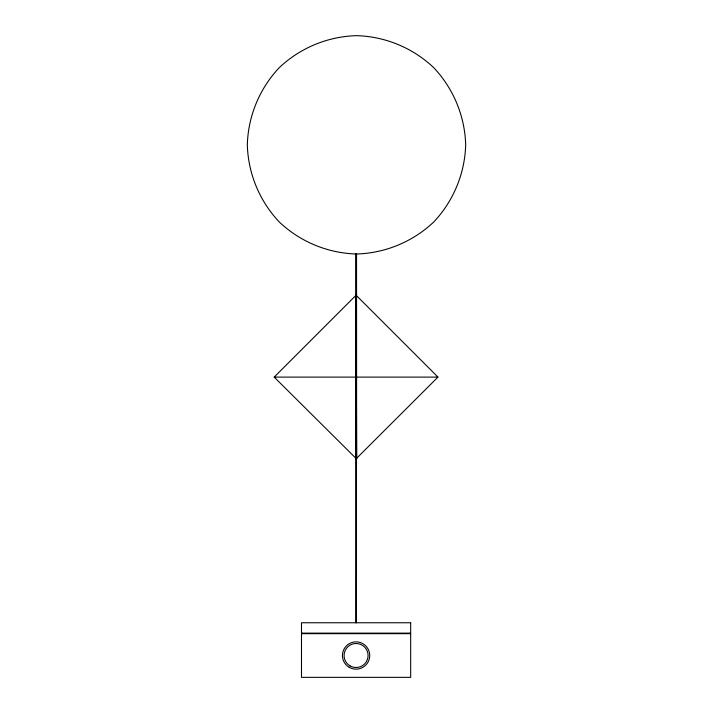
<?xml version="1.0" encoding="UTF-8"?>
<svg xmlns="http://www.w3.org/2000/svg" width="713" height="713" viewBox="0 0 713 713"><rect width="100%" height="100%" fill="white"/><g stroke="black" fill="none" stroke-linecap="round" stroke-linejoin="round"><path stroke-width="1.07" d="M355.537 377.106L355.537 295.253L356.081 295.227L437.96 377.106L355.939 458.994L355.537 295.253M355.698 622.761L355.707 254.006M356.464 622.761L356.5 254.006C385.305 253.177 412.747 241.805 433.7 222.028C453.477 201.075 464.849 173.633 465.678 144.828C464.849 116.023 453.477 88.581 433.7 67.628C412.747 47.851 385.305 36.479 356.5 35.65C327.695 36.479 300.253 47.851 279.3 67.628C259.523 88.581 248.151 116.023 247.322 144.828C248.151 173.633 259.523 201.075 279.3 222.028C300.253 241.805 327.695 253.177 356.5 254.006L356.616 458.994L274.193 377.106L356.081 295.227L356.616 458.994M355.546 254.006L356.634 254.006M274.193 377.106L437.96 377.106M356.482 458.994L356.081 295.227M410.127 633.135L410.127 633.679M302.036 633.135L302.036 633.679M410.67 622.761L301.492 622.761L301.492 633.135L410.67 633.135L410.67 622.761M410.67 633.679L301.492 633.679L301.492 677.35L410.67 677.35L410.67 633.679M349.254 667.332A13.645 13.645 0 0 0 369.726 655.514A13.645 13.645 0 0 0 349.254 643.696A13.645 13.645 0 0 0 349.254 667.332M350.074 665.915A12.014 12.014 0 0 0 368.086 655.514A12.014 12.014 0 0 0 350.074 645.113A12.014 12.014 0 0 0 350.074 665.915"/></g></svg>
